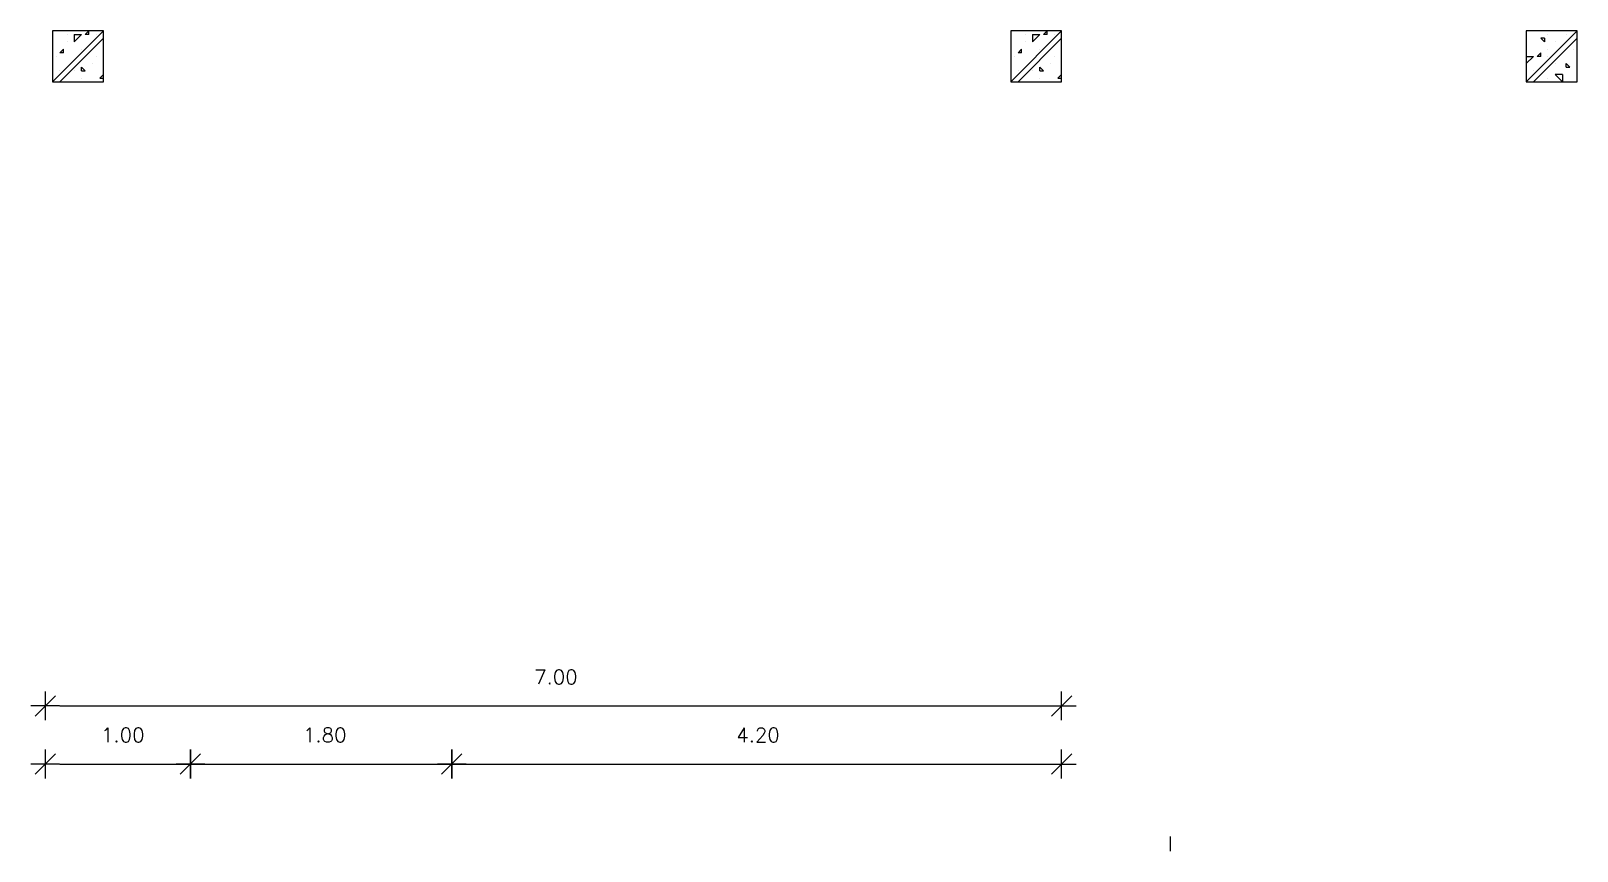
# Model space of a CAD drawing. Extents: x 48.6 to 60.5, y 8.2 to 22.6.
# Drawn here: x 49.86 to 60.51, y 16.99 to 22.64 of the extents above; entities that cross this region are included whole.
import ezdxf

# ---------------------------------------------------------------- set-up
doc = ezdxf.new("R2010")
doc.units = 0
doc.header["$MEASUREMENT"] = 0
doc.layers.get('DEFPOINTS').update_dxf_attribs({"color": 9})
for name, color, linetype in [('BUILD_COLUMN_HATCHES', 9, 'Continuous'), ('BUILD_COLUMNS_2D', 9, 'Continuous'), ('BUILD_FL001_DIMENSIONS', 9, 'Continuous')]:
    doc.layers.add(name, color=color, linetype=linetype)
doc.styles.get("Standard").update_dxf_attribs({"font": 'txt.shx'})

msp = doc.modelspace()

# ---------------------------------------------------------------- linework, layer by layer
at = {"layer": 'BUILD_COLUMN_HATCHES', "color": 9}
for p, q in [((50.005, 22.285, -2.99), (50.355, 22.635, -2.99)), ((50.055, 22.285, -2.99), (50.355, 22.585, -2.99)), ((50.105, 22.61, -2.99), (50.105, 22.61, -2.99)), ((50.155, 22.56, -2.99), (50.205, 22.61, -2.99)), ((50.155, 22.61, -2.99), (50.155, 22.56, -2.99)), ((50.155, 22.61, -2.99), (50.205, 22.61, -2.99)), ((50.23, 22.61, -2.99), (50.255, 22.635, -2.99)), ((50.255, 22.61, -2.99), (50.23, 22.61, -2.99)), ((50.255, 22.61, -2.99), (50.255, 22.635, -2.99)), ((50.305, 22.61, -2.99), (50.305, 22.61, -2.99)), ((56.605, 22.285, -2.99), (56.955, 22.635, -2.99)), ((56.655, 22.285, -2.99), (56.955, 22.585, -2.99)), ((56.705, 22.61, -2.99), (56.705, 22.61, -2.99)), ((56.755, 22.56, -2.99), (56.805, 22.61, -2.99)), ((56.755, 22.61, -2.99), (56.755, 22.56, -2.99)), ((56.755, 22.61, -2.99), (56.805, 22.61, -2.99)), ((56.83, 22.61, -2.99), (56.855, 22.635, -2.99)), ((56.855, 22.61, -2.99), (56.83, 22.61, -2.99)), ((56.855, 22.61, -2.99), (56.855, 22.635, -2.99)), ((56.905, 22.61, -2.99), (56.905, 22.61, -2.99)), ((60.155, 22.285, -2.99), (60.505, 22.635, -2.99)), ((60.155, 22.61, -2.99), (60.155, 22.61, -2.99)), ((60.205, 22.285, -2.99), (60.505, 22.585, -2.99)), ((60.28, 22.56, -2.99), (60.255, 22.585, -2.99)), ((60.28, 22.585, -2.99), (60.255, 22.585, -2.99)), ((60.28, 22.585, -2.99), (60.28, 22.56, -2.99)), ((60.305, 22.61, -2.99), (60.305, 22.61, -2.99)), ((60.43, 22.61, -2.99), (60.43, 22.61, -2.99)), ((50.055, 22.485, -2.99), (50.08, 22.51, -2.99)), ((50.08, 22.485, -2.99), (50.055, 22.485, -2.99)), ((50.08, 22.485, -2.99), (50.08, 22.51, -2.99)), ((50.105, 22.56, -2.99), (50.105, 22.56, -2.99)), ((50.205, 22.51, -2.99), (50.205, 22.51, -2.99)), ((56.655, 22.485, -2.99), (56.68, 22.51, -2.99)), ((56.68, 22.485, -2.99), (56.655, 22.485, -2.99)), ((56.68, 22.485, -2.99), (56.68, 22.51, -2.99)), ((56.705, 22.56, -2.99), (56.705, 22.56, -2.99)), ((56.805, 22.51, -2.99), (56.805, 22.51, -2.99)), ((56.955, 22.56, -2.99), (56.955, 22.56, -2.99)), ((56.955, 22.485, -2.99), (56.955, 22.485, -2.99)), ((60.155, 22.51, -2.99), (60.155, 22.51, -2.99)), ((60.23, 22.46, -2.99), (60.255, 22.485, -2.99)), ((60.255, 22.46, -2.99), (60.255, 22.485, -2.99)), ((60.305, 22.51, -2.99), (60.305, 22.51, -2.99)), ((60.355, 22.56, -2.99), (60.355, 22.56, -2.99)), ((60.48, 22.51, -2.99), (60.48, 22.51, -2.99)), ((50.03, 22.46, -2.99), (50.03, 22.46, -2.99)), ((50.23, 22.36, -2.99), (50.205, 22.385, -2.99)), ((50.205, 22.36, -2.99), (50.205, 22.385, -2.99)), ((50.28, 22.41, -2.99), (50.28, 22.41, -2.99)), ((50.305, 22.46, -2.99), (50.305, 22.46, -2.99)), ((56.63, 22.46, -2.99), (56.63, 22.46, -2.99)), ((56.83, 22.36, -2.99), (56.805, 22.385, -2.99)), ((56.805, 22.36, -2.99), (56.805, 22.385, -2.99)), ((56.88, 22.41, -2.99), (56.88, 22.41, -2.99)), ((56.905, 22.46, -2.99), (56.905, 22.46, -2.99)), ((60.155, 22.41, -2.99), (60.205, 22.46, -2.99)), ((60.155, 22.46, -2.99), (60.205, 22.46, -2.99)), ((60.255, 22.46, -2.99), (60.23, 22.46, -2.99)), ((60.305, 22.46, -2.99), (60.305, 22.46, -2.99)), ((60.355, 22.41, -2.99), (60.355, 22.41, -2.99)), ((60.455, 22.385, -2.99), (60.43, 22.41, -2.99)), ((60.43, 22.385, -2.99), (60.43, 22.41, -2.99)), ((60.43, 22.385, -2.99), (60.455, 22.385, -2.99)), ((50.005, 22.31, -2.99), (50.005, 22.31, -2.99)), ((50.055, 22.36, -2.99), (50.055, 22.36, -2.99)), ((50.155, 22.36, -2.99), (50.155, 22.36, -2.99)), ((50.205, 22.36, -2.99), (50.23, 22.36, -2.99)), ((50.205, 22.31, -2.99), (50.205, 22.31, -2.99)), ((50.33, 22.31, -2.99), (50.355, 22.335, -2.99)), ((50.33, 22.31, -2.99), (50.355, 22.31, -2.99)), ((56.605, 22.31, -2.99), (56.605, 22.31, -2.99)), ((56.655, 22.36, -2.99), (56.655, 22.36, -2.99)), ((56.755, 22.36, -2.99), (56.755, 22.36, -2.99)), ((56.805, 22.36, -2.99), (56.83, 22.36, -2.99)), ((56.805, 22.31, -2.99), (56.805, 22.31, -2.99)), ((56.93, 22.31, -2.99), (56.955, 22.335, -2.99)), ((56.93, 22.31, -2.99), (56.955, 22.31, -2.99)), ((56.955, 22.36, -2.99), (56.955, 22.36, -2.99)), ((60.205, 22.36, -2.99), (60.205, 22.36, -2.99)), ((60.305, 22.31, -2.99), (60.305, 22.31, -2.99)), ((60.405, 22.285, -2.99), (60.355, 22.335, -2.99)), ((60.405, 22.335, -2.99), (60.355, 22.335, -2.99)), ((60.405, 22.335, -2.99), (60.405, 22.285, -2.99))]:
    msp.add_line(p, q, dxfattribs=at)
at = {"layer": 'BUILD_COLUMNS_2D', "color": 9}
for p, q in [((50.005, 22.635, -2.99), (50.005, 22.285, -2.99)), ((50.355, 22.635, -2.99), (50.005, 22.635, -2.99)), ((50.355, 22.285, -2.99), (50.355, 22.635, -2.99)), ((56.955, 22.635, -2.99), (56.605, 22.635, -2.99)), ((56.605, 22.635, -2.99), (56.605, 22.285, -2.99)), ((56.955, 22.285, -2.99), (56.955, 22.635, -2.99)), ((60.155, 22.635, -2.99), (60.155, 22.285, -2.99)), ((60.505, 22.635, -2.99), (60.155, 22.635, -2.99)), ((60.505, 22.285, -2.99), (60.505, 22.635, -2.99)), ((50.005, 22.285, -2.99), (50.355, 22.285, -2.99)), ((56.605, 22.285, -2.99), (56.955, 22.285, -2.99)), ((60.155, 22.285, -2.99), (60.505, 22.285, -2.99))]:
    msp.add_line(p, q, dxfattribs=at)
at = {"layer": 'BUILD_FL001_DIMENSIONS', "color": 9}
for p, q in [((50.025, 18.055, -3), (49.885, 17.915, -3)), ((49.955, 18.084, -3), (49.955, 17.886, -3)), ((56.885, 17.915, -3), (57.025, 18.055, -3)), ((56.955, 17.886, -3), (56.955, 18.084, -3)), ((50.054, 17.985, -3), (49.856, 17.985, -3)), ((56.857, 17.985, -3), (57.055, 17.985, -3)), ((49.955, 17.684, -3), (49.955, 17.486, -3)), ((50.955, 17.684, -3), (50.955, 17.486, -3)), ((50.955, 17.486, -3), (50.955, 17.684, -3)), ((52.755, 17.684, -3), (52.755, 17.486, -3)), ((52.755, 17.486, -3), (52.755, 17.684, -3)), ((56.955, 17.486, -3), (56.955, 17.684, -3)), ((50.054, 17.585, -3), (49.856, 17.585, -3)), ((50.025, 17.655, -3), (49.885, 17.515, -3)), ((51.054, 17.585, -3), (50.856, 17.585, -3)), ((50.857, 17.585, -3), (51.055, 17.585, -3)), ((51.025, 17.655, -3), (50.885, 17.515, -3)), ((50.885, 17.515, -3), (51.025, 17.655, -3)), ((52.854, 17.585, -3), (52.656, 17.585, -3)), ((52.657, 17.585, -3), (52.855, 17.585, -3)), ((52.825, 17.655, -3), (52.685, 17.515, -3)), ((52.685, 17.515, -3), (52.825, 17.655, -3)), ((56.857, 17.585, -3), (57.055, 17.585, -3)), ((56.885, 17.515, -3), (57.025, 17.655, -3))]:
    msp.add_line(p, q, dxfattribs=at)
at = {"layer": 'BUILD_FL001_DIMENSIONS', "color": 9, "linetype": 'Continuous'}
for p, q in [((50.055, 17.985, -3), (56.855, 17.985, -3)), ((50.055, 17.585, -3), (50.855, 17.585, -3)), ((51.055, 17.585, -3), (52.655, 17.585, -3)), ((52.855, 17.585, -3), (56.855, 17.585, -3)), ((57.705, 16.985, -3), (57.705, 17.085, -3))]:
    msp.add_line(p, q, dxfattribs=at)
at = {"layer": 'DEFPOINTS', "color": 9, "linetype": 'Continuous'}
for p in [(56.955, 17.985, -3), (50.955, 17.585, -3), (52.755, 17.585, -3), (56.955, 17.585, -3)]:
    msp.add_point(p, dxfattribs=at)

# ---------------------------------------------------------------- texts
at = {"layer": 'BUILD_FL001_DIMENSIONS', "color": 9}
for s, p in [('7.00', (53.322, 18.135, -3)), ('1.00', (50.339, 17.735, -3)), ('1.80', (51.73, 17.735, -3)), ('4.20', (54.714, 17.735, -3))]:
    msp.add_text(s, height=0.1, dxfattribs=at).set_placement(p)

doc.saveas('drawing.dxf')
